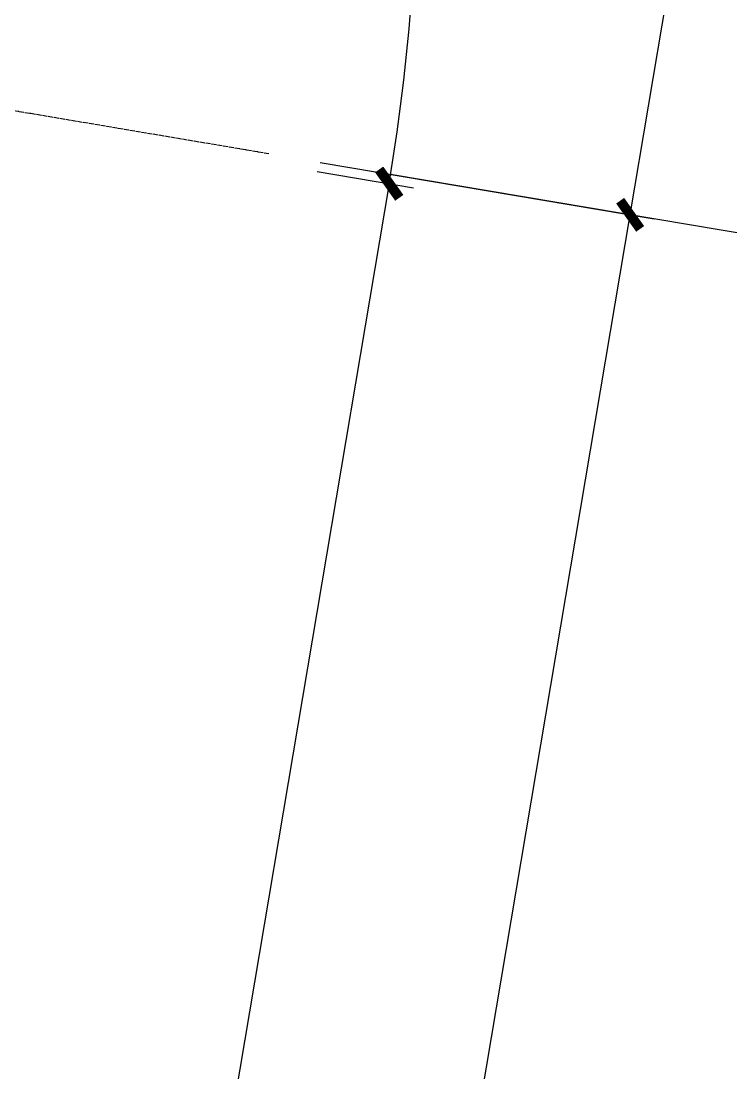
# Model space of a CAD drawing. Extents: x 12199666 to 24617114, y 1197707 to 2548648.
# Drawn here: x 12331672 to 12334578, y 1273745 to 1278049 of the extents above; entities that cross this region are included whole.
import ezdxf

# ---------------------------------------------------------------- set-up
doc = ezdxf.new("R2010")
doc.units = 0
doc.header["$LTSCALE"] = 10
doc.header["$MEASUREMENT"] = 0
doc.linetypes.add('TX-GRID-T1$0$TX-GRID-T1$0$DOTE', pattern=[2.42, 2, -0.2, 0.02, -0.2])
doc.linetypes.add('TX-PLAN-T1-F11$0$ACAD_ISO04W100', pattern=[30, 24, -3, 0, -3])
for name, color, linetype in [('TX-GRID-T1$0$A-DIMS-100', 1, 'Continuous'), ('TX-GRID-T1$0$TX-GRID-T1$0$DOTE', 1, 'Continuous'), ('TX-GRID-T1$0$TX-GRID-T1$0$PUB_DIM', 3, 'Continuous'), ('TX-PLAN-T1-DI$0$A-DIMS-100', 1, 'Continuous'), ('TX-PLAN-T1-F11$0$A-FIRE', 1, 'Continuous'), ('TX-PLAN-T1-F11$0$F-Alum', 4, 'Continuous'), ('TX-PLAN-T1-F11$0$F-center', 6, 'TX-PLAN-T1-F11$0$ACAD_ISO04W100'), ('TX-PLAN-T1-F11$0$F-concrete', 7, 'Continuous'), ('TX-PLAN-T1-F11$0$F-dim', 1, 'Continuous'), ('TX-PLAN-T1-F11$0$F-Glass', 5, 'Continuous'), ('TX-PLAN-T1-F11$0$F_MISC', 8, 'Continuous')]:
    doc.layers.add(name, color=color, linetype=linetype)
doc.layers.add('TX-PLAN-T1-F11$0$_EDO-ALUMINIUM-SECTION', color=90, linetype='Continuous', lineweight=30)
doc.styles.add('TX-GRID-T1$0$XD2008', font='xd-hzs.shx', dxfattribs={"width": 0.7, "bigfont": 'xd-hztxt.shx'})
doc.styles.add('TX-PLAN-T1-DI$0$XD2008', font='xd-hzs.shx', dxfattribs={"width": 0.7, "bigfont": 'xd-hztxt.shx'})
doc.dimstyles.new('TX-GRID-T1$0$XD100$0', dxfattribs={"dimscale": 100, "dimtxt": 3.5, "dimasz": 1, "dimexe": 1, "dimexo": 2, "dimgap": 0.5, "dimtad": 1, "dimdec": 0, "dimdsep": 46, "dimtxsty": 'TX-GRID-T1$0$XD2008', "dimblk1": 'TX-GRID-T1$0$_ArchTick', "dimblk2": 'TX-GRID-T1$0$_ArchTick', "dimsah": 1, "dimcen": 2.5, "dimclrt": 4, "dimaunit": 1, "dimadec": 0, "dimazin": 0, "dimtfac": 1, "dimtdec": 0, "dimtix": 1, "dimtmove": 2, "dimatfit": 3, "dimfxl": 0, "dimtolj": 1, "dimtzin": 0, "dimarcsym": 0})
doc.dimstyles.new('TX-PLAN-T1-DI$0$XD100', dxfattribs={"dimscale": 100, "dimtxt": 3.5, "dimasz": 1.5, "dimexe": 1, "dimexo": 2, "dimgap": 0.5, "dimtad": 1, "dimdec": 0, "dimdsep": 46, "dimtxsty": 'TX-PLAN-T1-DI$0$XD2008', "dimcen": 2.5, "dimclrt": 4, "dimaunit": 1, "dimadec": 0, "dimazin": 0, "dimtfac": 1, "dimtdec": 0, "dimtix": 1, "dimtmove": 2, "dimatfit": 3, "dimfxl": 0, "dimtolj": 1, "dimtzin": 0, "dimarcsym": 0})
doc.dimstyles.new('TX-PLAN-T1-DI$0$XD100$0', dxfattribs={"dimscale": 100, "dimtxt": 3.5, "dimasz": 1, "dimexe": 1, "dimexo": 2, "dimgap": 0.5, "dimtad": 1, "dimdec": 0, "dimdsep": 46, "dimtxsty": 'TX-PLAN-T1-DI$0$XD2008', "dimblk1": 'TX-PLAN-T1-DI$0$_ArchTick', "dimblk2": 'TX-PLAN-T1-DI$0$_ArchTick', "dimsah": 1, "dimcen": 2.5, "dimclrt": 4, "dimaunit": 1, "dimadec": 0, "dimazin": 0, "dimtfac": 1, "dimtdec": 0, "dimtix": 1, "dimtmove": 2, "dimatfit": 3, "dimfxl": 0, "dimtolj": 1, "dimtzin": 0, "dimarcsym": 0})

# ---------------------------------------------------------------- blocks, each defined once
blk = doc.blocks.new('TX-GRID-T1$0$_ArchTick')
at = {"color": 0, "linetype": 'ByBlock', "const_width": 0.4}
blk.add_lwpolyline([(-0.5, -0.5), (0.5, 0.5)], dxfattribs=at)
blk = doc.blocks.new('*D33')
at = {"layer": 'TX-GRID-T1$0$A-DIMS-100', "color": 0, "lineweight": -2, "transparency": 16777216}
for p, q in [((12332896.4, 1277470.3), (12334263.5, 1277239.6)), ((12332659.3, 1268332.4), (12334164.9, 1277256.3)), ((12331390.9, 1268546.4), (12332757.9, 1268315.7))]:
    blk.add_line(p, q, dxfattribs=at)
at = {"layer": 'TX-GRID-T1$0$A-DIMS-100', "color": 0, "lineweight": -2, "transparency": 16777216, "xscale": 100, "yscale": 100, "zscale": 100}
for p, rotation in [((12334164.9, 1277256.3), 80.42361603489555), ((12332659.3, 1268332.4), 260.4236160348955)]:
    blk.add_blockref('TX-GRID-T1$0$_ArchTick', p, dxfattribs=dict(at, rotation=rotation))
at = {"layer": 'TX-GRID-T1$0$A-DIMS-100', "color": 4, "transparency": 16777216, "insert": (12333190.2, 1272831.7), "char_height": 350, "attachment_point": 5, "rotation": 80.4236, "style": 'TX-GRID-T1$0$XD2008'}
blk.add_mtext('\\A1;9050', dxfattribs=at)
blk = doc.blocks.new('*D34')
at = {"layer": 'TX-GRID-T1$0$A-DIMS-100', "color": 0, "lineweight": -2, "transparency": 16777216}
for p, q in [((12333719.9, 1282351.3), (12335087, 1282120.6)), ((12334164.9, 1277256.3), (12334988.4, 1282137.3)), ((12332896.4, 1277470.3), (12334263.5, 1277239.6))]:
    blk.add_line(p, q, dxfattribs=at)
at = {"layer": 'TX-GRID-T1$0$A-DIMS-100', "color": 0, "lineweight": -2, "transparency": 16777216, "xscale": 100, "yscale": 100, "zscale": 100}
for p, rotation in [((12334988.4, 1282137.3), 80.42361603489857), ((12334164.9, 1277256.3), 260.4236160348985)]:
    blk.add_blockref('TX-GRID-T1$0$_ArchTick', p, dxfattribs=dict(at, rotation=rotation))
at = {"layer": 'TX-GRID-T1$0$A-DIMS-100', "color": 4, "transparency": 16777216, "insert": (12334354.8, 1279734.2), "char_height": 350, "attachment_point": 5, "rotation": 80.4236, "style": 'TX-GRID-T1$0$XD2008'}
blk.add_mtext('\\A1;4950', dxfattribs=at)
blk = doc.blocks.new('TX-PLAN-T1-F11$0$A$C3FFC0167')
at = {"layer": 'TX-PLAN-T1-F11$0$F-dim'}
for p, q in [((-5, 0), (5, 0)), ((0, 5), (0, -5))]:
    blk.add_line(p, q, dxfattribs=at)
blk.add_circle((0, 0), 2, dxfattribs=at)
blk = doc.blocks.new('TX-PLAN-T1-F11$0$jiao3')
at = {"layer": 'TX-PLAN-T1-F11$0$F-Alum'}
for points in [[(-635, -482), (-616.9, -505.9), (28.5, -16), (-21.1, -16), (-635, -482)], [(289.8, -6), (218.7, -60), (-29.4, -60), (35.1, -11), (-14.5, -11), (-7.9, -6), (289.8, -6)], [(-319.1, -468.2), (-388, -377.5), (30.3, -60), (218.7, -60), (-319.1, -468.2)], [(-319.1, -468.2), (-487.1, -595.7), (-553.6, -508.2), (-597.4, -541.5), (-549.1, -605.1), (-560.3, -613.6), (-650.9, -494.1), (-639.8, -485.6), (-599.8, -538.3), (-388, -377.5), (-319.1, -468.2)], [(-319.1, -468.2), (-487.1, -595.7), (58, -1313.9), (299, -1282.6), (-319.1, -468.2)], [(4.8, -1334.9), (-11.2, -1337), (16.7, -1373.7), (336.6, -1332.1), (299, -1282.6), (58, -1313.9), (92.8, -1359.8), (29.9, -1367.9), (4.8, -1334.9)]]:
    blk.add_lwpolyline(points, dxfattribs=at)
at = {"layer": 'TX-PLAN-T1-F11$0$F-center'}
blk.add_line((-34.9, 0), (341.6, 0), dxfattribs=at)
at = {"layer": 'TX-PLAN-T1-F11$0$F-center', "extrusion": (1.17284e-06, 1.67264e-07, 1)}
blk.add_line((13.1, -1380.2, 0), (386.4, -1331.7, 0), dxfattribs=at)
at = {"layer": 'TX-PLAN-T1-F11$0$F-concrete'}
for p, q in [((-174.8, -509.3), (432.3, -48.5)), ((-174.8, -509.3), (447.6, -1329.4)), ((447.6, -1329.4), (433.6, -1346.4, 0))]:
    blk.add_line(p, q, dxfattribs=at)
at = {"layer": 'TX-PLAN-T1-F11$0$F-Glass'}
blk.add_lwpolyline([(80.2, -1356.4), (33.3, -1362.4), (-581.4, -552.6), (-548.8, -527.8), (80.2, -1356.4)], dxfattribs=at)
at = {"layer": 'TX-PLAN-T1-F11$0$F_MISC', "rotation": 308.8485158447402}
for p in [(0, 0), (43.7, -1376.2)]:
    blk.add_blockref('TX-PLAN-T1-F11$0$A$C3FFC0167', p, dxfattribs=at)
blk = doc.blocks.new('TX-PLAN-T1-F11$0$A$C21521A5F')
at = {"color": 3, "rotation": 90}
blk.add_blockref('TX-PLAN-T1-F11$0$jiao3', (-5561.3, -10189.8, 0), dxfattribs=at)
blk = doc.blocks.new('TX-PLAN-T1-F11$0$标准层幕墙0118')
at = {"color": 3, "rotation": 90}
blk.add_blockref('TX-PLAN-T1-F11$0$A$C21521A5F', (22760.2, 37461.3, 0), dxfattribs=at)
blk = doc.blocks.new('TX-PLAN-T1-DI$0$_ArchTick')
at = {"color": 0, "linetype": 'ByBlock', "const_width": 0.4}
blk.add_lwpolyline([(-0.5, -0.5), (0.5, 0.5)], dxfattribs=at)
blk = doc.blocks.new('*D241')
at = {"layer": 'TX-PLAN-T1-DI$0$A-DIMS-100', "color": 0, "lineweight": -2, "transparency": 16777216}
for p, q in [((12332883.6, 1277433.6), (12333278.1, 1277367)), ((12331680.2, 1268497.6), (12333179.4, 1277383.7)), ((12331384.4, 1268547.5), (12331778.8, 1268480.9))]:
    blk.add_line(p, q, dxfattribs=at)
at = {"layer": 'TX-PLAN-T1-DI$0$A-DIMS-100', "color": 0, "lineweight": -2, "transparency": 16777216, "xscale": 100, "yscale": 100, "zscale": 100}
for p, rotation in [((12333179.4, 1277383.7), 80.42361000908934), ((12331680.2, 1268497.6), 260.4236100090893)]:
    blk.add_blockref('TX-PLAN-T1-DI$0$_ArchTick', p, dxfattribs=dict(at, rotation=rotation))
at = {"layer": 'TX-PLAN-T1-DI$0$A-DIMS-100', "color": 4, "transparency": 16777216, "insert": (12332173.9, 1273076.6), "char_height": 350, "attachment_point": 5, "rotation": 80.4236, "style": 'TX-PLAN-T1-DI$0$XD2008'}
blk.add_mtext('\\A1;1500x6', dxfattribs=at)
blk = doc.blocks.new('*D243')
at = {"layer": 'TX-PLAN-T1-DI$0$A-DIMS-100', "color": 0, "lineweight": -2, "transparency": 16777216}
blk.add_arc((12324995.5, 1278760.9), 8297.6, 350.44615, 80.42362, dxfattribs=at)
at = {"layer": 'TX-PLAN-T1-DI$0$A-DIMS-100', "color": 0, "lineweight": -2, "transparency": 16777216, "xscale": 100, "yscale": 100, "zscale": 100}
for p, rotation in [((12326375.9, 1286942.9), 170.4236160372123), ((12333178, 1277383.7), 260.4461516975009)]:
    blk.add_blockref('TX-PLAN-T1-DI$0$_ArchTick', p, dxfattribs=dict(at, rotation=rotation))
at = {"layer": 'TX-PLAN-T1-DI$0$A-DIMS-100', "color": 4, "transparency": 16777216, "insert": (12331939.5, 1283702.1), "char_height": 350, "attachment_point": 5, "rotation": 305.4349, "style": 'TX-PLAN-T1-DI$0$XD2008'}
blk.add_mtext('\\A1;1378x7', dxfattribs=at)
blk = doc.blocks.new('TX-GRID-T1')
at = {"layer": 'TX-GRID-T1$0$TX-GRID-T1$0$DOTE', "linetype": 'TX-GRID-T1$0$TX-GRID-T1$0$DOTE'}
blk.add_line((12332685.9, 1277505.8), (12290778.1, 1284576.2), dxfattribs=at)
at = {"layer": 'TX-GRID-T1$0$TX-GRID-T1$0$PUB_DIM'}
blk.add_line((12336141.7, 1276922.7), (12333183.5, 1277421.8), dxfattribs=at)
at = {"layer": 'TX-GRID-T1$0$A-DIMS-100'}
for p1, p2, picture, middle in [((12332699.2, 1277503.5), (12333522.7, 1282384.6), '*D34', (12334354.8, 1279734.2)), ((12331193.6, 1268579.6), (12332699.2, 1277503.5), '*D33', (12333190.2, 1272831.7))]:
    dim = blk.add_aligned_dim(p1=p1, p2=p2, distance=-1486.4, dimstyle='TX-GRID-T1$0$XD100$0', dxfattribs=at)
    dim.commit()
    dim.dimension.update_dxf_attribs({"geometry": picture, "text_midpoint": middle})
blk = doc.blocks.new('TX-PLAN-T1-DI')
at = {"layer": 'TX-PLAN-T1-DI$0$A-DIMS-100'}
dim = blk.add_angular_dim_2l(base=(12332770.7, 1281658.5), line1=((12333680.7, 1277299.1), (12304261, 1282250.7)), line2=((12325927.1, 1284283), (12326458.9, 1287434.8)), text='1378x7', dimstyle='TX-PLAN-T1-DI$0$XD100', override={"dimasz": 1, "dimblk1": 'TX-PLAN-T1-DI$0$_ArchTick', "dimblk2": 'TX-PLAN-T1-DI$0$_ArchTick', "dimsah": 1}, dxfattribs=at)
dim.commit()
dim.dimension.update_dxf_attribs({"geometry": '*D243', "text_midpoint": (12331939.5, 1283702.1)})
dim = blk.add_linear_dim(base=(12333179.4, 1277383.7), p1=(12331187.2, 1268580.7), p2=(12332686.4, 1277466.8), angle=80.4236, text='1500x6', dimstyle='TX-PLAN-T1-DI$0$XD100$0', dxfattribs=at)
dim.commit()
dim.dimension.update_dxf_attribs({"geometry": '*D241', "text_midpoint": (12332173.9, 1273076.6), "dimtype": 129})
blk = doc.blocks.new('TX-PLAN-T1-F11')
at = {"layer": 'TX-PLAN-T1-F11$0$_EDO-ALUMINIUM-SECTION', "rotation": 350.4236156863823}
blk.add_blockref('TX-PLAN-T1-F11$0$标准层幕墙0118', (12293055.5, 1251790.4), dxfattribs=at)
at = {"layer": 'TX-PLAN-T1-F11$0$A-FIRE'}
blk.add_blockref('TX-PLAN-T1-DI', (0, 0.1), dxfattribs=at)

msp = doc.modelspace()

# ---------------------------------------------------------------- block references
for name in ['TX-PLAN-T1-F11', 'TX-GRID-T1']:
    msp.add_blockref(name, (0, 0))

doc.saveas('drawing.dxf')
